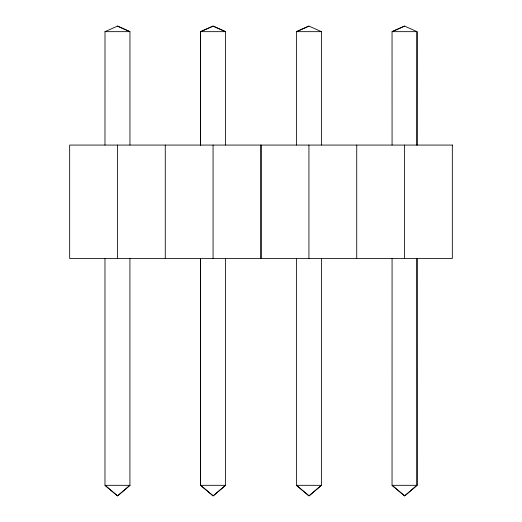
<?xml version="1.0" encoding="UTF-8"?>
<svg xmlns="http://www.w3.org/2000/svg" width="522" height="522" viewBox="0 0 522 522"><rect width="100%" height="100%" fill="white"/><g stroke="black" fill="none" stroke-linecap="round" stroke-linejoin="round"><path stroke-width="0.78" d="M417.026 485.316L392.042 485.316L404.615 495.9L417.026 485.316L416.993 258.488L417.026 485.316L404.615 495.9L392.042 485.316L392.074 258.488M104.974 145.07L105.007 31.659L117.483 26.1L129.958 31.659L129.958 145.07M200.578 145.07L200.578 31.659L213.087 26.1L225.563 31.659L225.53 145.07M321.389 145.07L321.421 31.659L308.946 26.1L296.437 31.659L296.47 145.07M308.946 26.1L296.47 31.659L321.421 31.659M404.55 26.1L392.074 31.659L417.026 31.659L416.993 145.07L417.026 31.659L404.55 26.1L392.042 31.659L392.074 145.07M104.974 31.659L129.958 31.659L117.483 26.1M200.578 31.659L225.563 31.659L213.087 26.1L200.611 31.659L200.611 145.07M200.578 258.488L200.578 485.316L225.563 485.316L225.563 258.488M200.578 485.316L213.152 495.9L225.563 485.316L213.152 495.9L200.611 485.316L200.611 258.488M404.53 145.07L404.53 258.488M356.735 145.07L356.735 258.488M321.421 258.488L321.389 485.316L309.011 495.9L296.437 485.316L296.47 258.488M308.933 145.07L308.933 258.488M213.067 145.07L213.067 258.488M165.265 145.07L165.265 258.488M129.926 258.488L129.926 485.316L117.548 495.9L104.974 485.316L104.974 258.488M117.47 145.07L117.47 258.488M129.958 485.316L117.548 495.9L105.007 485.316L129.958 485.316M321.421 485.316L309.011 495.9L296.47 485.316L321.421 485.316M260.87 145.07L69.667 145.07L69.667 258.488L260.87 258.488L260.87 145.07M452.333 145.07L261.13 145.07L261.13 258.488L452.333 258.488L452.333 145.07"/></g></svg>
